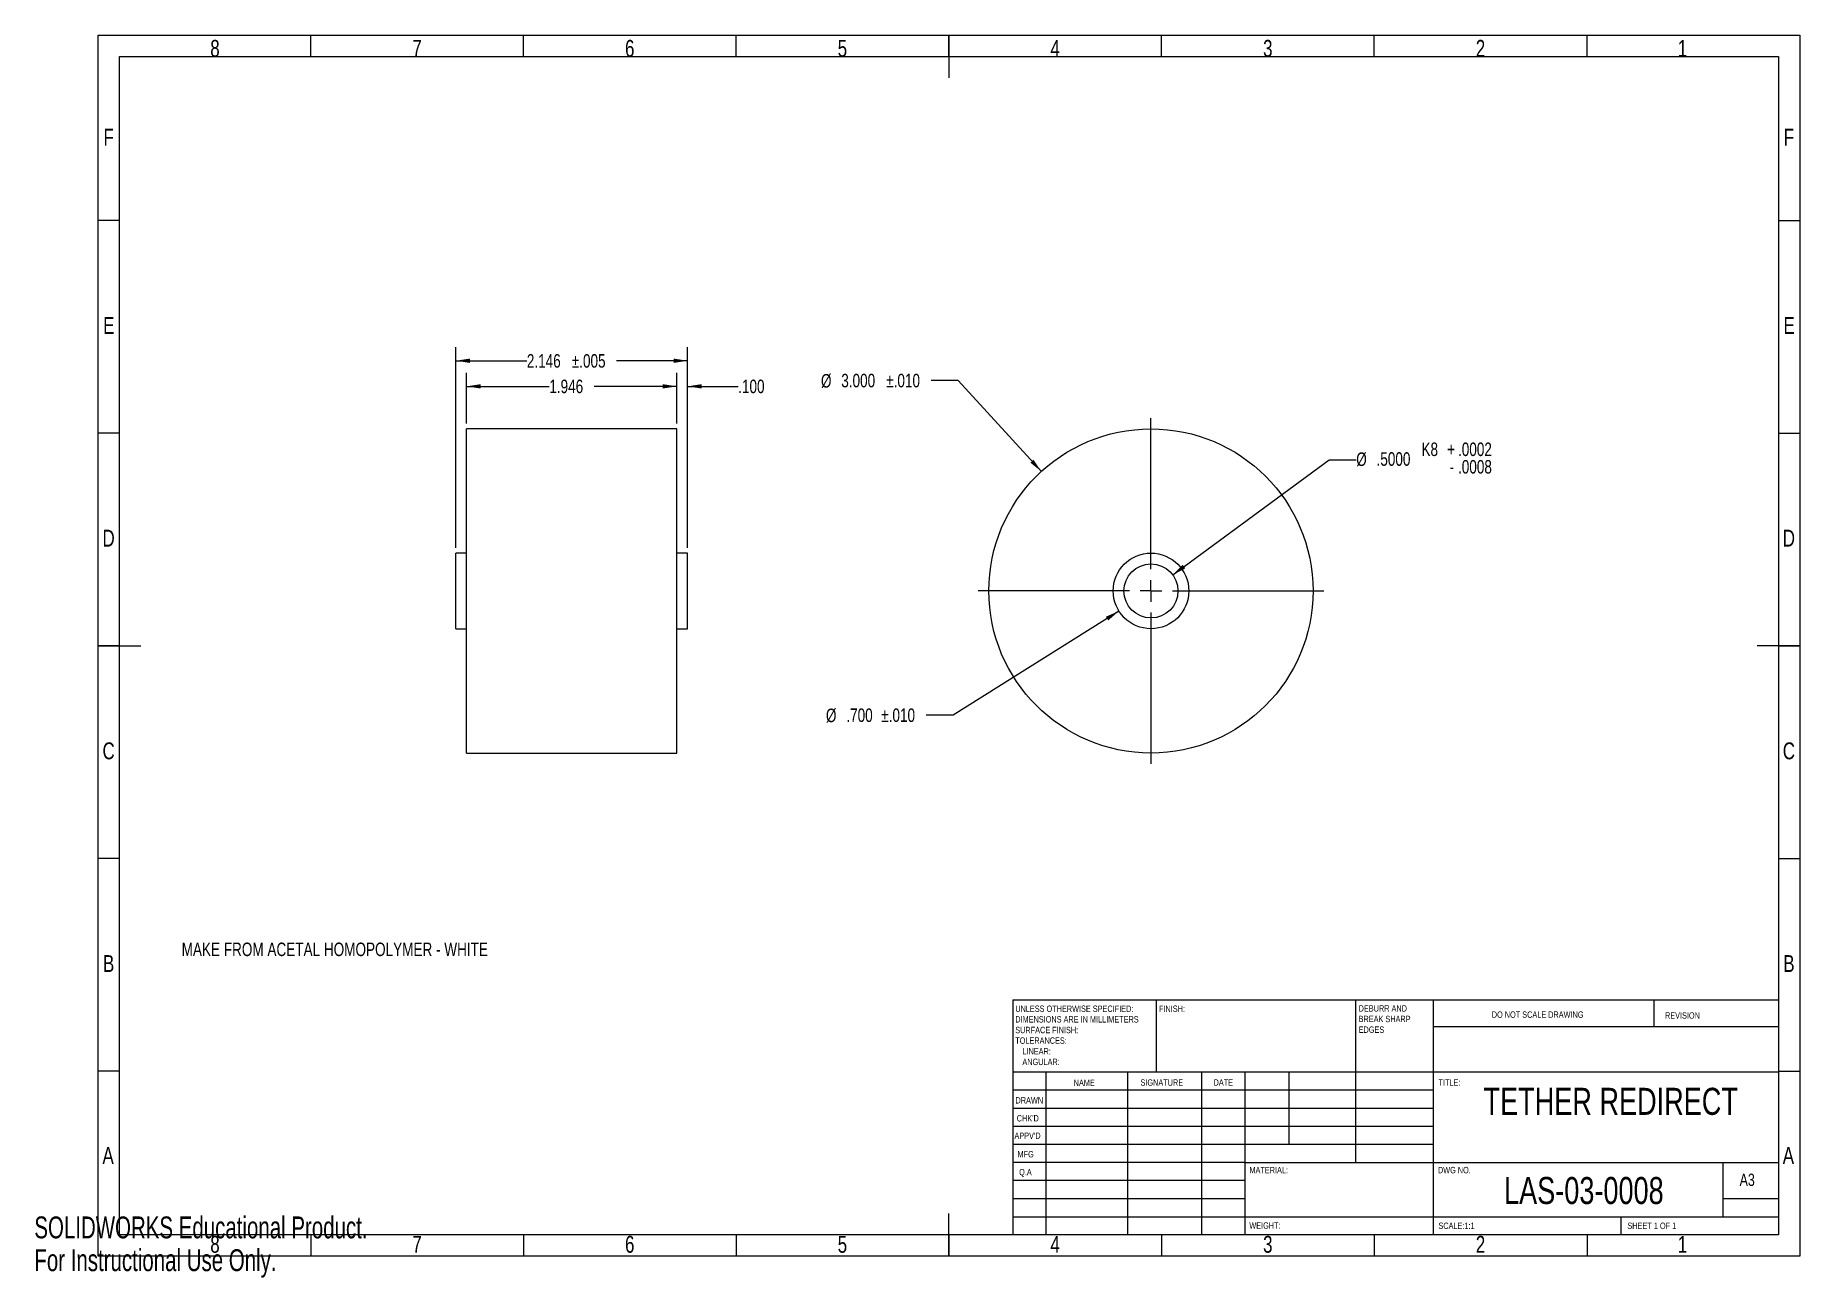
# Model space of a CAD drawing. Extents: x 0 to 16.3, y 0 to 11.5.
import ezdxf

# ---------------------------------------------------------------- set-up
doc = ezdxf.new("R2010")
doc.units = 0
doc.linetypes.add('SLD-SOLID', pattern=[0])
doc.layers.get('0').update_dxf_attribs({"linetype": 'CONTINUOUS'})
doc.styles.add('SLDTEXTSTYLE0', font='TXT', dxfattribs={"width": 0.75})
doc.styles.add('SLDTEXTSTYLE1', font='TXT', dxfattribs={"width": 0.686449})
doc.styles.add('SLDTEXTSTYLE2', font='TXT', dxfattribs={"width": 0.6875})
doc.styles.add('SLDTEXTSTYLE3', font='TXT', dxfattribs={"width": 0.7})
doc.dimstyles.new('SLDDIMSTYLE0', dxfattribs={"dimtxt": 0.125, "dimasz": 0.13, "dimexe": 0, "dimexo": 0.0625, "dimgap": 0.03125, "dimtad": 0, "dimtih": 1, "dimtoh": 1, "dimdec": 3, "dimrnd": 1e-09, "dimzin": 4, "dimtxsty": 'SLDTEXTSTYLE0', "dimsah": 1, "dimcen": 0.09, "dimazin": 3, "dimtfac": 1, "dimtdec": 3, "dimtmove": 0, "dimatfit": 3, "dimtolj": 1, "dimtzin": 12})
doc.dimstyles.new('SLDDIMSTYLE1', dxfattribs={"dimtxt": 0.125, "dimasz": 0.13, "dimexe": 0, "dimexo": 0.0625, "dimgap": 0.03125, "dimtad": 0, "dimtih": 1, "dimtoh": 1, "dimdec": 3, "dimrnd": 1e-09, "dimzin": 12, "dimtxsty": 'SLDTEXTSTYLE0', "dimsah": 1, "dimcen": 0.09, "dimazin": 3, "dimtfac": 1, "dimtdec": 3, "dimtofl": 0, "dimtmove": 0, "dimatfit": 3, "dimtolj": 1, "dimtzin": 12})
doc.dimstyles.new('SLDDIMSTYLE2', dxfattribs={"dimtxt": 0.125, "dimasz": 0.13, "dimexe": 0, "dimexo": 0.0625, "dimgap": 0.03125, "dimtad": 0, "dimtih": 1, "dimtoh": 1, "dimdec": 3, "dimrnd": 1e-09, "dimzin": 12, "dimtxsty": 'SLDTEXTSTYLE0', "dimsah": 1, "dimcen": 0.09, "dimazin": 3, "dimtol": 1, "dimtp": 0.005, "dimtm": 0.005, "dimtfac": 1, "dimtdec": 3, "dimtofl": 0, "dimtmove": 0, "dimatfit": 3, "dimtolj": 1})
doc.dimstyles.new('SLDDIMSTYLE3', dxfattribs={"dimtxt": 0.125, "dimasz": 0.13, "dimexe": 0, "dimexo": 0.0625, "dimgap": 0.03125, "dimtad": 0, "dimtih": 1, "dimtoh": 1, "dimdec": 3, "dimrnd": 1e-09, "dimzin": 4, "dimtxsty": 'SLDTEXTSTYLE0', "dimsah": 1, "dimcen": 0, "dimazin": 3, "dimtol": 1, "dimtp": 0.01, "dimtm": 0.01, "dimtfac": 1, "dimtdec": 3, "dimtofl": 0, "dimtmove": 0, "dimatfit": 3, "dimtolj": 1, "dimtzin": 0})
doc.dimstyles.new('SLDDIMSTYLE4', dxfattribs={"dimtxt": 0.125, "dimasz": 0.13, "dimexe": 0, "dimexo": 0.0625, "dimgap": 0.03125, "dimtad": 0, "dimtih": 1, "dimtoh": 1, "dimdec": 4, "dimrnd": 1e-09, "dimzin": 4, "dimtxsty": 'SLDTEXTSTYLE0', "dimsah": 1, "dimcen": 0, "dimazin": 3, "dimtol": 1, "dimtp": 0.0002, "dimtm": 0.0008, "dimtfac": 1, "dimtdec": 4, "dimtofl": 0, "dimtmove": 0, "dimatfit": 3, "dimtolj": 1, "dimtzin": 12})

# ---------------------------------------------------------------- blocks, each defined once
blk = doc.blocks.new('SW_NOTE_0')
at = {"color": 0, "linetype": 'CONTINUOUS', "attachment_point": 1, "style": 'SLDTEXTSTYLE0'}
for s, insert, char_height in [('UNLESS OTHERWISE SPECIFIED:', (0, 0.076), 0.05906), ('SURFACE FINISH:', (0, -0.121), 0.05906), ('DIMENSIONS ARE IN MILLIMETERS', (0, -0.022), 0.05906), ('TOLERANCES:', (0, -0.219), 0.05906), ('LINEAR:', (0.066, -0.318), 0.0591), ('ANGULAR:', (0.066, -0.416), 0.0591)]:
    blk.add_mtext(s, dxfattribs=dict(at, insert=insert, char_height=char_height))
blk = doc.blocks.new('SW_NOTE_0_1')
at = {"color": 0, "linetype": 'CONTINUOUS', "attachment_point": 1, "style": 'SLDTEXTSTYLE0'}
for s, insert, char_height in [('DEBURR AND', (0, 0.076), 0.0591), ('BREAK SHARP', (0, -0.022), 0.05906), ('EDGES', (0, -0.121), 0.0591)]:
    blk.add_mtext(s, dxfattribs=dict(at, insert=insert, char_height=char_height))
blk = doc.blocks.new('_D')
at = {"color": 7, "linetype": 'SLD-SOLID'}
for p, q in [((5.946, 7.904), (5.946, 8.372)), ((6.046, 6.754), (6.046, 8.372)), ((5.946, 8.247), (5.696, 8.247)), ((6.046, 8.247), (6.514, 8.247))]:
    blk.add_line(p, q, dxfattribs=at)
for points in [[(5.946, 8.247), (5.816, 8.267), (5.816, 8.227)], [(6.046, 8.247), (6.176, 8.227), (6.176, 8.267)]]:
    blk.add_solid(points, dxfattribs=at)
at = {"color": 7, "linetype": 'SLD-SOLID', "insert": (6.514, 8.309), "char_height": 0.125, "attachment_point": 1, "style": 'SLDTEXTSTYLE0'}
blk.add_mtext('.100', dxfattribs=at)
blk = doc.blocks.new('_D_1')
at = {"color": 7, "linetype": 'SLD-SOLID'}
for p, q in [((4.001, 7.904), (4.001, 8.372)), ((5.946, 7.904), (5.946, 8.372)), ((4.001, 8.247), (4.766, 8.247)), ((5.946, 8.247), (5.181, 8.247))]:
    blk.add_line(p, q, dxfattribs=at)
for points in [[(4.001, 8.247), (4.131, 8.227), (4.131, 8.267)], [(5.946, 8.247), (5.816, 8.267), (5.816, 8.227)]]:
    blk.add_solid(points, dxfattribs=at)
at = {"color": 7, "linetype": 'SLD-SOLID', "insert": (4.766, 8.309), "char_height": 0.125, "attachment_point": 1, "style": 'SLDTEXTSTYLE0'}
blk.add_mtext('1.946', dxfattribs=at)
blk = doc.blocks.new('_D_2')
at = {"color": 7, "linetype": 'SLD-SOLID'}
for p, q in [((3.901, 6.754), (3.901, 8.609)), ((6.046, 6.754), (6.046, 8.609)), ((3.901, 8.484), (4.558, 8.484)), ((6.046, 8.484), (5.389, 8.484))]:
    blk.add_line(p, q, dxfattribs=at)
for points in [[(3.901, 8.484), (4.031, 8.464), (4.031, 8.504)], [(6.046, 8.484), (5.916, 8.504), (5.916, 8.464)]]:
    blk.add_solid(points, dxfattribs=at)
at = {"color": 7, "linetype": 'SLD-SOLID', "char_height": 0.125, "attachment_point": 1, "style": 'SLDTEXTSTYLE0'}
for s, insert in [('2.146', (4.558, 8.545)), ('±.005', (4.974, 8.545))]:
    blk.add_mtext(s, dxfattribs=dict(at, insert=insert))
blk = doc.blocks.new('_D_3')
at = {"color": 7, "linetype": 'SLD-SOLID'}
for p, q in [((8.549, 8.3), (8.299, 8.3)), ((9.32, 7.459), (8.549, 8.3))]:
    blk.add_line(p, q, dxfattribs=at)
blk.add_solid([(9.32, 7.459), (9.247, 7.568), (9.218, 7.541)], dxfattribs=at)
at = {"color": 7, "linetype": 'SLD-SOLID', "char_height": 0.125, "attachment_point": 1, "style": 'SLDTEXTSTYLE0'}
for s, insert in [('%%c', (7.28, 8.361)), ('3.000', (7.468, 8.363)), ('±.010', (7.884, 8.363))]:
    blk.add_mtext(s, dxfattribs=dict(at, insert=insert))
blk = doc.blocks.new('_D_4')
at = {"color": 7, "linetype": 'SLD-SOLID'}
for p, q in [((10.536, 6.502), (11.984, 7.566)), ((11.984, 7.566), (12.234, 7.566))]:
    blk.add_line(p, q, dxfattribs=at)
blk.add_solid([(10.536, 6.502), (10.652, 6.562), (10.629, 6.595)], dxfattribs=at)
at = {"color": 7, "linetype": 'SLD-SOLID', "char_height": 0.125, "attachment_point": 1, "style": 'SLDTEXTSTYLE0'}
for s, insert in [('K8', (12.838, 7.727)), ('+', (13.075, 7.727)), ('.0002', (13.176, 7.727)), ('%%c', (12.234, 7.635)), ('.5000', (12.422, 7.637)), ('.0008', (13.176, 7.565)), ('-', (13.098, 7.565))]:
    blk.add_mtext(s, dxfattribs=dict(at, insert=insert))
blk = doc.blocks.new('_D_5')
at = {"color": 7, "linetype": 'SLD-SOLID'}
for p, q in [((10.038, 6.167), (8.503, 5.203)), ((8.503, 5.203), (8.253, 5.203))]:
    blk.add_line(p, q, dxfattribs=at)
blk.add_solid([(10.038, 6.167), (9.917, 6.115), (9.939, 6.081)], dxfattribs=at)
at = {"color": 7, "linetype": 'SLD-SOLID', "char_height": 0.125, "attachment_point": 1, "style": 'SLDTEXTSTYLE0'}
for s, insert in [('%%c', (7.326, 5.264)), ('.700', (7.515, 5.266)), ('±.010', (7.838, 5.266))]:
    blk.add_mtext(s, dxfattribs=dict(at, insert=insert))
blk = doc.blocks.new('SW_CENTERMARKSYMBOL_0')
at = {"color": 0, "linetype": 'SLD-SOLID'}
for p, q in [((0, 0.2), (0, 1.6)), ((-0.2, 0), (-1.6, 0)), ((0, 0), (-0.1, 0)), ((0, 0), (0, 0.1)), ((0, 0), (0, -0.1)), ((0, 0), (0.1, 0)), ((0.2, 0), (1.6, 0)), ((0, -0.2), (0, -1.6))]:
    blk.add_line(p, q, dxfattribs=at)

msp = doc.modelspace()

# ---------------------------------------------------------------- linework, layer by layer
at = {"color": 7, "linetype": 'SLD-SOLID'}
for p, q in [((0.59055, 0.19685), (0.59055, 11.49606)), ((0.59055, 11.49606), (16.33858, 11.49606)), ((2.55906, 11.29921), (2.55906, 11.49606)), ((4.52756, 11.29921), (4.52756, 11.49606)), ((6.49606, 11.29921), (6.49606, 11.49606)), ((8.46457, 11.49606), (8.46457, 11.10236)), ((8.46457, 11.29921), (8.46457, 11.49606)), ((10.43307, 11.29921), (10.43307, 11.49606)), ((12.40157, 11.29921), (12.40157, 11.49606)), ((14.37008, 11.29921), (14.37008, 11.49606)), ((16.33858, 11.49606), (16.33858, 0.19685)), ((0.7874, 0.3937), (0.7874, 11.29921)), ((0.7874, 11.29921), (16.14173, 11.29921)), ((16.14173, 11.29921), (16.14173, 0.3937)), ((0.7874, 9.78346), (0.59055, 9.78346)), ((16.14173, 9.78346), (16.33858, 9.78346)), ((5.94618, 7.85358), (4.00051, 7.85358)), ((4.00051, 4.85358), (4.00051, 7.85358)), ((5.94618, 4.85358), (5.94618, 7.85358)), ((0.7874, 7.81496), (0.59055, 7.81496)), ((16.14173, 7.81496), (16.33858, 7.81496)), ((4.00051, 6.70358), (3.90051, 6.70358)), ((3.90051, 6.00358), (3.90051, 6.70358)), ((6.04618, 6.70358), (5.94618, 6.70358)), ((6.04618, 6.00358), (6.04618, 6.70358)), ((3.90051, 6.00358), (4.00051, 6.00358)), ((5.94618, 6.00358), (6.04618, 6.00358)), ((0.59055, 5.84646), (0.98425, 5.84646)), ((0.7874, 5.84646), (0.59055, 5.84646)), ((16.33858, 5.84646), (15.94488, 5.84646)), ((16.14173, 5.84646), (16.33858, 5.84646)), ((4.00051, 4.85358), (5.94618, 4.85358)), ((0.7874, 3.87795), (0.59055, 3.87795)), ((16.14173, 3.87795), (16.33858, 3.87795)), ((9.05512, 2.5689), (16.14173, 2.5689)), ((9.05512, 2.5689), (9.05512, 0.3937)), ((10.38583, 1.89961), (10.38583, 2.5689)), ((12.22835, 2.5689), (12.22835, 1.06299)), ((12.94488, 2.5689), (12.94488, 0.3937)), ((14.99213, 2.31791), (14.99213, 2.5689)), ((16.14173, 2.31791), (12.94488, 2.31791)), ((0.7874, 1.90945), (0.59055, 1.90945)), ((16.14173, 1.89961), (9.05512, 1.89961)), ((9.3622, 1.89961), (9.3622, 0.3937)), ((10.11775, 1.89961), (10.11775, 0.3937)), ((10.80311, 1.89961), (10.80311, 0.3937)), ((11.20472, 0.3937), (11.20472, 1.89961)), ((11.61417, 1.23031), (11.61417, 1.89961)), ((16.14173, 1.90945), (16.33858, 1.90945)), ((12.94488, 1.73228), (9.05512, 1.73228)), ((12.94488, 1.56496), (9.05512, 1.56496)), ((12.94488, 1.39764), (9.05512, 1.39764)), ((12.94488, 1.23031), (9.05512, 1.23031)), ((11.20472, 1.06299), (9.05512, 1.06299)), ((11.20472, 1.06299), (16.14173, 1.06299)), ((15.62992, 0.56102), (15.62992, 1.06299)), ((11.20472, 0.89567), (9.05512, 0.89567)), ((11.20472, 0.72835), (9.05512, 0.72835)), ((16.14173, 0.72835), (15.62992, 0.72835)), ((8.46457, 0.19685), (8.46457, 0.59055)), ((9.05512, 0.56102), (16.14173, 0.56102)), ((14.68504, 0.3937), (14.68504, 0.56102)), ((16.14173, 0.3937), (0.7874, 0.3937)), ((2.55906, 0.3937), (2.55906, 0.19685)), ((4.52756, 0.3937), (4.52756, 0.19685)), ((6.49606, 0.3937), (6.49606, 0.19685)), ((8.46457, 0.3937), (8.46457, 0.19685)), ((10.43307, 0.3937), (10.43307, 0.19685)), ((12.40157, 0.3937), (12.40157, 0.19685)), ((14.37008, 0.3937), (14.37008, 0.19685)), ((16.33858, 0.19685), (0.59055, 0.19685))]:
    msp.add_line(p, q, dxfattribs=at)
for radius in [1.5, 0.35, 0.25]:
    msp.add_circle((10.33436, 6.35358), radius, dxfattribs=at)

# ---------------------------------------------------------------- block references
at = {"color": 7, "linetype": 'CONTINUOUS'}
for name, p in [('SW_CENTERMARKSYMBOL_0', (10.33436, 6.35358)), ('SW_NOTE_0', (9.07849, 2.44045)), ('SW_NOTE_0_1', (12.25627, 2.44368))]:
    msp.add_blockref(name, p, dxfattribs=at)

# ---------------------------------------------------------------- texts
for s, insert, char_height, attachment_point, style in [('8', (1.67165, 11.45317), 0.15625, 2, 'SLDTEXTSTYLE0'), ('7', (3.54173, 11.45317), 0.15625, 2, 'SLDTEXTSTYLE0'), ('6', (5.51024, 11.45317), 0.15625, 2, 'SLDTEXTSTYLE0'), ('5', (7.47874, 11.45317), 0.15625, 2, 'SLDTEXTSTYLE0'), ('4', (9.44725, 11.45317), 0.15625, 2, 'SLDTEXTSTYLE0'), ('3', (11.41575, 11.45317), 0.15625, 2, 'SLDTEXTSTYLE0'), ('2', (13.38425, 11.45317), 0.15625, 2, 'SLDTEXTSTYLE0'), ('1', (15.25433, 11.45317), 0.15625, 2, 'SLDTEXTSTYLE0'), ('F', (0.68731, 10.63081), 0.15625, 2, 'SLDTEXTSTYLE0'), ('F', (16.23849, 10.63081), 0.15625, 2, 'SLDTEXTSTYLE0'), ('E', (0.68928, 8.88868), 0.15625, 2, 'SLDTEXTSTYLE0'), ('E', (16.24046, 8.88868), 0.15625, 2, 'SLDTEXTSTYLE0'), ('D', (0.68711, 6.92018), 0.15625, 2, 'SLDTEXTSTYLE0'), ('D', (16.23829, 6.92018), 0.15625, 2, 'SLDTEXTSTYLE0'), ('C', (0.68735, 4.95168), 0.15625, 2, 'SLDTEXTSTYLE0'), ('C', (16.23853, 4.95168), 0.15625, 2, 'SLDTEXTSTYLE0'), ('B', (0.68782, 2.98317), 0.15625, 2, 'SLDTEXTSTYLE0'), ('MAKE FROM ACETAL HOMOPOLYMER - WHITE', (1.36318, 3.09889), 0.125, 1, 'SLDTEXTSTYLE0'), ('B', (16.239, 2.98317), 0.15625, 2, 'SLDTEXTSTYLE0'), ('FINISH:', (10.40832, 2.51651), 0.059055, 1, 'SLDTEXTSTYLE0'), ('DO NOT SCALE DRAWING', (13.48877, 2.46193), 0.0590551, 1, 'SLDTEXTSTYLE0'), ('REVISION', (15.09164, 2.45413), 0.059055, 1, 'SLDTEXTSTYLE0'), ('NAME', (9.61899, 1.83077), 0.059055, 1, 'SLDTEXTSTYLE0'), ('SIGNATURE', (10.23754, 1.83314), 0.059055, 1, 'SLDTEXTSTYLE0'), ('DATE', (10.91396, 1.83371), 0.059055, 1, 'SLDTEXTSTYLE0'), ('TITLE:', (12.99568, 1.83371), 0.059055, 1, 'SLDTEXTSTYLE0'), ('DRAWN', (9.08045, 1.66869), 0.059055, 1, 'SLDTEXTSTYLE1'), ('TETHER REDIRECT', (14.58943, 1.75479), 0.25, 2, 'SLDTEXTSTYLE0'), ("CHK'D", (9.0921, 1.50244), 0.059055, 1, 'SLDTEXTSTYLE0'), ("APPV'D", (9.07093, 1.34118), 0.059055, 1, 'SLDTEXTSTYLE0'), ('A', (0.68266, 1.20711), 0.15625, 2, 'SLDTEXTSTYLE0'), ('MFG', (9.09937, 1.16991), 0.059055, 1, 'SLDTEXTSTYLE0'), ('A', (16.23385, 1.20711), 0.15625, 2, 'SLDTEXTSTYLE0'), ('Q.A', (9.11453, 1.00412), 0.059055, 1, 'SLDTEXTSTYLE0'), ('MATERIAL:', (11.2459, 1.02307), 0.059055, 1, 'SLDTEXTSTYLE0'), ('DWG NO.', (12.99028, 1.02307), 0.059055, 1, 'SLDTEXTSTYLE0'), ('LAS-03-0008', (14.34086, 0.92941), 0.25, 2, 'SLDTEXTSTYLE0'), ('A3', (15.78233, 0.96088), 0.114583, 1, 'SLDTEXTSTYLE0'), ('SOLIDWORKS Educational Product.', (0, 0.56419), 0.2022874, 1, 'SLDTEXTSTYLE3'), ('WEIGHT:', (11.2448, 0.50982), 0.059, 1, 'SLDTEXTSTYLE0'), ('SCALE:1:1', (12.99504, 0.50788), 0.059055, 1, 'SLDTEXTSTYLE0'), ('SHEET 1 OF 1', (14.74324, 0.50788), 0.0590551, 1, 'SLDTEXTSTYLE2'), ('8', (1.67165, 0.38475), 0.15625, 2, 'SLDTEXTSTYLE0'), ('7', (3.54173, 0.38475), 0.15625, 2, 'SLDTEXTSTYLE0'), ('6', (5.51024, 0.38475), 0.15625, 2, 'SLDTEXTSTYLE0'), ('5', (7.47874, 0.38475), 0.15625, 2, 'SLDTEXTSTYLE0'), ('4', (9.44725, 0.38475), 0.15625, 2, 'SLDTEXTSTYLE0'), ('3', (11.41575, 0.38475), 0.15625, 2, 'SLDTEXTSTYLE0'), ('2', (13.38425, 0.38475), 0.15625, 2, 'SLDTEXTSTYLE0'), ('1', (15.25433, 0.38475), 0.15625, 2, 'SLDTEXTSTYLE0'), ('For Instructional Use Only.', (0, 0.26076), 0.2022874, 1, 'SLDTEXTSTYLE3')]:
    msp.add_mtext(s, dxfattribs=dict(at, insert=insert, char_height=char_height, attachment_point=attachment_point, style=style))

# ---------------------------------------------------------------- dimensions: what is measured, and where the dimension line sits
at = {"color": 7, "linetype": 'SLD-SOLID'}
for base, p1, p2, dimstyle, picture, middle in [((3.90051, 8.4835), (6.04618, 6.70358), (3.90051, 6.70358), 'SLDDIMSTYLE2', '_D_2', (4.97335, 8.4835)), ((4.00051, 8.24728), (5.94618, 7.85358), (4.00051, 7.85358), 'SLDDIMSTYLE1', '_D_1', (4.97335, 8.24728)), ((5.94618, 8.24728), (6.04618, 6.70358), (5.94618, 7.85358), 'SLDDIMSTYLE0', '_D', (6.6761, 8.24728))]:
    dim = msp.add_linear_dim(base=base, p1=p1, p2=p2, dimstyle=dimstyle, dxfattribs=at)
    dim.commit()
    dim.dimension.update_dxf_attribs({"geometry": picture, "text_midpoint": middle, "dimtype": 160})
for p1, p2, picture, middle in [((11.34826, 5.24814), (9.32045, 7.45902), '_D_3', (7.7894, 8.30028)), ((10.63074, 6.53975), (10.03798, 6.16741), '_D_5', (7.7894, 5.20299))]:
    dim = msp.add_diameter_dim_2p(p1=p1, p2=p2, dimstyle='SLDDIMSTYLE3', dxfattribs=at)
    dim.commit()
    dim.dimension.update_dxf_attribs({"geometry": picture, "text_midpoint": middle, "dimtype": 163})
dim = msp.add_diameter_dim_2p(p1=(10.1329, 6.20554), p2=(10.53581, 6.50162), text='<>\\SK8^ ;', dimstyle='SLDDIMSTYLE4', dxfattribs=at)
dim.commit()
dim.dimension.update_dxf_attribs({"geometry": '_D_4', "text_midpoint": (12.9125, 7.56554), "dimtype": 163})

doc.saveas('drawing.dxf')
